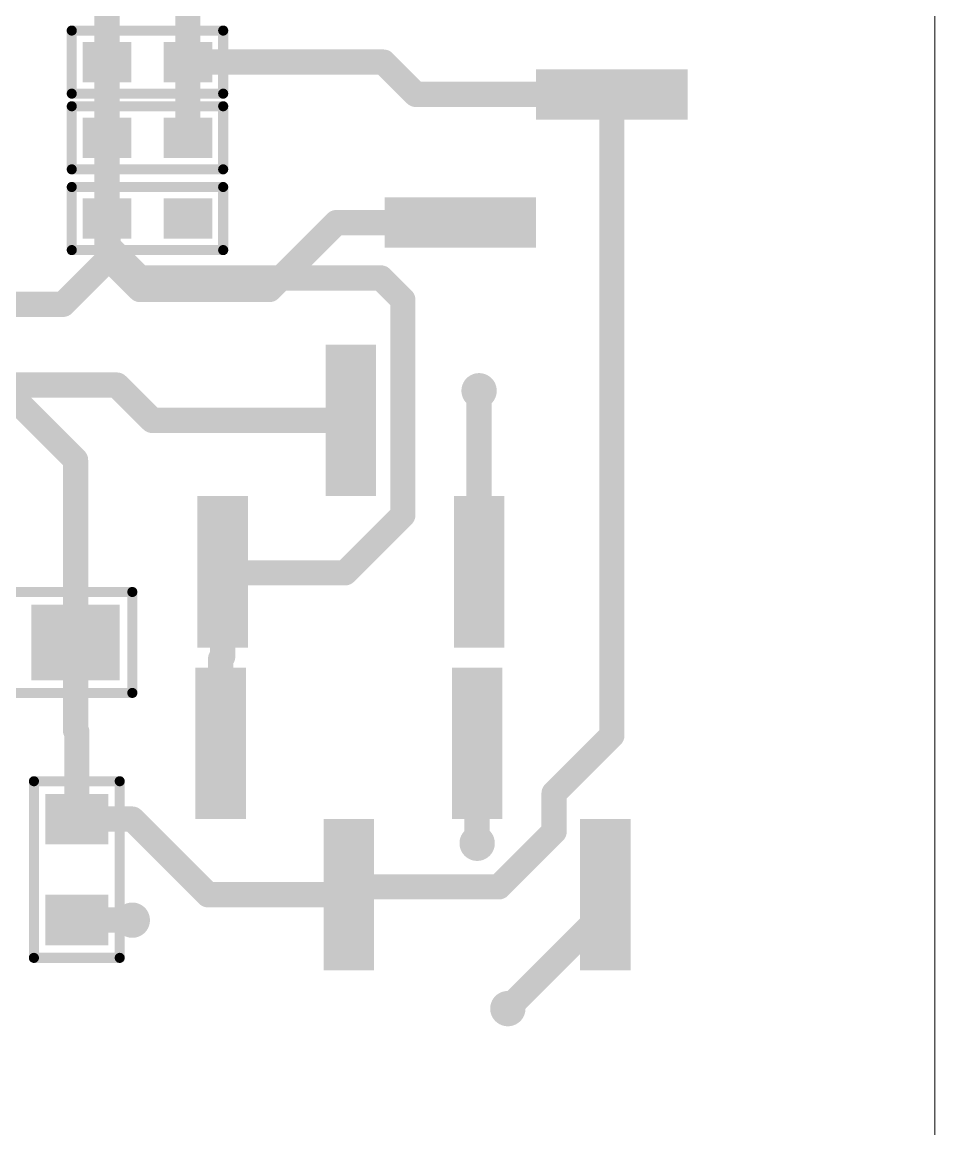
# Model space of a CAD drawing. Header units: millimetres. Extents: x -963 to 6553, y -1367 to 496.
# Drawn here: x 101.35 to 119.43, y 178.13 to 200.06 of the extents above; entities that cross this region are included whole.
import ezdxf

# ---------------------------------------------------------------- set-up
doc = ezdxf.new("R2010")
doc.units = ezdxf.units.MM
doc.header["$LTSCALE"] = 0.5
doc.layers.get('0').update_dxf_attribs({"lineweight": 60})
for name, color, linetype in [('TopLayer', 1, 'Continuous'), ('TopOverlay', 2, 'Continuous'), ('TopPaste', 8, 'Continuous'), ('ViaHoleLayer', 16, 'Continuous')]:
    doc.layers.add(name, color=color, linetype=linetype)
doc.layers.add('Для ПП', color=30, linetype='Continuous', lineweight=20)

# ---------------------------------------------------------------- blocks, each defined once
blk = doc.blocks.new('C0603_2')
at = {"layer": 'TopLayer'}
for points in [[(-1.28250188, -0.40001698), (-0.31750508, -0.40001698), (-1.28250188, 0.39998142), (-0.31750508, 0.39998142)], [(0.31749492, -0.40001698), (1.28249172, -0.40001698), (0.31749492, 0.39998142), (1.28249172, 0.39998142)]]:
    blk.add_solid(points, dxfattribs=at)
at = {"layer": 'TopOverlay', "const_width": 0.1999996}
for points in [[(1.49996652, 0.6249746199999999), (-1.50002748, 0.6249746199999999)], [(-1.50002748, 0.6249746199999999), (-1.50002748, -0.62501018)], [(1.49996652, 0.6249746199999999), (1.49996652, -0.62501018)], [(1.49996652, -0.62501018), (-1.50002748, -0.62501018)]]:
    blk.add_lwpolyline(points, dxfattribs=at)
at = {"layer": 'TopOverlay', "const_width": 0.0999998}
for points in [[(-1.55002738, 0.6249746199999999, 1), (-1.45002758, 0.6249746199999999, 1)], [(-1.55002738, 0.6249746199999999, 1), (-1.45002758, 0.6249746199999999, 1)], [(1.44996662, 0.6249746199999999, 1), (1.54996642, 0.6249746199999999, 1)], [(1.44996662, 0.6249746199999999, 1), (1.54996642, 0.6249746199999999, 1)], [(-1.55002738, -0.62501018, 1), (-1.45002758, -0.62501018, 1)], [(-1.55002738, -0.62501018, 1), (-1.45002758, -0.62501018, 1)], [(1.44996662, -0.62501018, 1), (1.54996642, -0.62501018, 1)], [(1.44996662, -0.62501018, 1), (1.54996642, -0.62501018, 1)]]:
    blk.add_lwpolyline(points, format="xyb", close=True, dxfattribs=at)
at = {"layer": 'TopPaste'}
for points in [[(-1.28250188, -0.40001698), (-0.31750508, -0.40001698), (-1.28250188, 0.39998142), (-0.31750508, 0.39998142)], [(0.31749492, -0.40001698), (1.28249172, -0.40001698), (0.31749492, 0.39998142), (1.28249172, 0.39998142)]]:
    blk.add_solid(points, dxfattribs=at)
blk = doc.blocks.new('C0603_3')
at = {"layer": 'TopLayer'}
for points in [[(-1.28249172, -0.39998396), (-0.31749492, -0.39998396), (-1.28249172, 0.40001444), (-0.31749492, 0.40001444)], [(0.31750508, -0.39998396), (1.28250188, -0.39998396), (0.31750508, 0.40001444), (1.28250188, 0.40001444)]]:
    blk.add_solid(points, dxfattribs=at)
at = {"layer": 'TopOverlay', "const_width": 0.1999996}
for points in [[(-1.49996652, 0.62500764), (1.50002748, 0.62500764)], [(-1.49996652, -0.6249771599999999), (-1.49996652, 0.62500764)], [(1.50002748, -0.6249771599999999), (1.50002748, 0.62500764)], [(-1.49996652, -0.6249771599999999), (1.50002748, -0.6249771599999999)]]:
    blk.add_lwpolyline(points, dxfattribs=at)
at = {"layer": 'TopOverlay', "const_width": 0.0999998}
for points in [[(-1.54996642, 0.62500764, 1), (-1.44996662, 0.62500764, 1)], [(-1.54996642, 0.62500764, 1), (-1.44996662, 0.62500764, 1)], [(1.45002758, 0.62500764, 1), (1.55002738, 0.62500764, 1)], [(1.45002758, 0.62500764, 1), (1.55002738, 0.62500764, 1)], [(-1.54996642, -0.6249771599999999, 1), (-1.44996662, -0.6249771599999999, 1)], [(-1.54996642, -0.6249771599999999, 1), (-1.44996662, -0.6249771599999999, 1)], [(1.45002758, -0.6249771599999999, 1), (1.55002738, -0.6249771599999999, 1)], [(1.45002758, -0.6249771599999999, 1), (1.55002738, -0.6249771599999999, 1)]]:
    blk.add_lwpolyline(points, format="xyb", close=True, dxfattribs=at)
at = {"layer": 'TopPaste'}
for points in [[(-1.28249172, -0.39998396), (-0.31749492, -0.39998396), (-1.28249172, 0.40001444), (-0.31749492, 0.40001444)], [(0.31750508, -0.39998396), (1.28250188, -0.39998396), (0.31750508, 0.40001444), (1.28250188, 0.40001444)]]:
    blk.add_solid(points, dxfattribs=at)
blk = doc.blocks.new('C0603_5')
at = {"layer": 'TopLayer'}
for points in [[(-1.28248664, -0.40000174), (-0.31748984, -0.40000174), (-1.28248664, 0.39999666), (-0.31748984, 0.39999666)], [(0.31751016, -0.40000174), (1.28250696, -0.40000174), (0.31751016, 0.39999666), (1.28250696, 0.39999666)]]:
    blk.add_solid(points, dxfattribs=at)
at = {"layer": 'TopOverlay', "const_width": 0.1999996}
for points in [[(1.49998176, 0.6250406599999999), (-1.50001224, 0.6250406599999999)], [(-1.50001224, 0.6250406599999999), (-1.50001224, -0.62499494)], [(1.49998176, 0.6250406599999999), (1.49998176, -0.62499494)], [(1.49998176, -0.62499494), (-1.50001224, -0.62499494)]]:
    blk.add_lwpolyline(points, dxfattribs=at)
at = {"layer": 'TopOverlay', "const_width": 0.0999998}
for points in [[(-1.55001214, 0.6250406599999999, 1), (-1.45001234, 0.6250406599999999, 1)], [(-1.55001214, 0.6250406599999999, 1), (-1.45001234, 0.6250406599999999, 1)], [(1.44998186, 0.6250406599999999, 1), (1.54998166, 0.6250406599999999, 1)], [(1.44998186, 0.6250406599999999, 1), (1.54998166, 0.6250406599999999, 1)], [(-1.55001214, -0.62499494, 1), (-1.45001234, -0.62499494, 1)], [(-1.55001214, -0.62499494, 1), (-1.45001234, -0.62499494, 1)], [(1.44998186, -0.62499494, 1), (1.54998166, -0.62499494, 1)], [(1.44998186, -0.62499494, 1), (1.54998166, -0.62499494, 1)]]:
    blk.add_lwpolyline(points, format="xyb", close=True, dxfattribs=at)
at = {"layer": 'TopPaste'}
for points in [[(-1.28248664, -0.40000174), (-0.31748984, -0.40000174), (-1.28248664, 0.39999666), (-0.31748984, 0.39999666)], [(0.31751016, -0.40000174), (1.28250696, -0.40000174), (0.31751016, 0.39999666), (1.28250696, 0.39999666)]]:
    blk.add_solid(points, dxfattribs=at)
blk = doc.blocks.new('R0805_18')
at = {"layer": 'TopLayer'}
for points in [[(-1.50004526, -0.6250051), (-0.50004726, -0.6250051), (-1.50004526, 0.62499494), (-0.50004726, 0.62499494)], [(0.4999507399999999, -0.6250051), (1.49994874, -0.6250051), (0.4999507399999999, 0.62499494), (1.49994874, 0.62499494)]]:
    blk.add_solid(points, dxfattribs=at)
at = {"layer": 'TopOverlay', "const_width": 0.1999996}
for points in [[(1.74996094, 0.8500313199999999), (-1.75000666, 0.8500313199999999)], [(-1.75000666, -0.84999068), (-1.75000666, 0.8500313199999999)], [(1.74996094, -0.84999068), (1.74996094, 0.8500313199999999)], [(1.74996094, -0.84999068), (-1.75000666, -0.84999068)]]:
    blk.add_lwpolyline(points, dxfattribs=at)
at = {"layer": 'TopOverlay', "const_width": 0.0999998}
for points in [[(-1.80000656, 0.8500313199999999, 1), (-1.70000676, 0.8500313199999999, 1)], [(-1.80000656, 0.8500313199999999, 1), (-1.70000676, 0.8500313199999999, 1)], [(1.69996104, 0.8500313199999999, 1), (1.79996084, 0.8500313199999999, 1)], [(1.69996104, 0.8500313199999999, 1), (1.79996084, 0.8500313199999999, 1)], [(-1.80000656, -0.84999068, 1), (-1.70000676, -0.84999068, 1)], [(-1.80000656, -0.84999068, 1), (-1.70000676, -0.84999068, 1)], [(1.69996104, -0.84999068, 1), (1.79996084, -0.84999068, 1)], [(1.69996104, -0.84999068, 1), (1.79996084, -0.84999068, 1)]]:
    blk.add_lwpolyline(points, format="xyb", close=True, dxfattribs=at)
at = {"layer": 'TopPaste'}
for points in [[(-1.50004526, -0.6250051), (-0.50004726, -0.6250051), (-1.50004526, 0.62499494), (-0.50004726, 0.62499494)], [(0.4999507399999999, -0.6250051), (1.49994874, -0.6250051), (0.4999507399999999, 0.62499494), (1.49994874, 0.62499494)]]:
    blk.add_solid(points, dxfattribs=at)
blk = doc.blocks.new('VT1206_26')
at = {"layer": 'TopLayer'}
for points in [[(-2.75001482, 0.74996294), (-2.75001482, -0.75003406), (-1.00001578, 0.74996294), (-1.00001578, -0.75003406)], [(0.95000318, 0.74996294), (0.95000318, -0.75003406), (2.70000222, 0.74996294), (2.70000222, -0.75003406)]]:
    blk.add_solid(points, dxfattribs=at)
at = {"layer": 'TopOverlay', "const_width": 0.1999996}
for points in [[(2.9499687, 0.9999624399999999), (-3.0000321, 0.9999624399999999)], [(-3.0000321, 0.9999624399999999), (-3.0000321, -1.00003356)], [(2.9499687, 0.9999624399999999), (2.9499687, -1.00003356)], [(2.9499687, -1.00003356), (-3.0000321, -1.00003356)]]:
    blk.add_lwpolyline(points, dxfattribs=at)
at = {"layer": 'TopOverlay', "const_width": 0.0999998}
for points in [[(-3.050032, 0.9999624399999999, 1), (-2.9500322, 0.9999624399999999, 1)], [(-3.050032, 0.9999624399999999, 1), (-2.9500322, 0.9999624399999999, 1)], [(2.8999688, 0.9999624399999999, 1), (2.9999686, 0.9999624399999999, 1)], [(2.8999688, 0.9999624399999999, 1), (2.9999686, 0.9999624399999999, 1)], [(-3.050032, -1.00003356, 1), (-2.9500322, -1.00003356, 1)], [(-3.050032, -1.00003356, 1), (-2.9500322, -1.00003356, 1)], [(2.8999688, -1.00003356, 1), (2.9999686, -1.00003356, 1)], [(2.8999688, -1.00003356, 1), (2.9999686, -1.00003356, 1)]]:
    blk.add_lwpolyline(points, format="xyb", close=True, dxfattribs=at)
at = {"layer": 'TopPaste'}
for points in [[(-2.75001482, 0.74996294), (-2.75001482, -0.75003406), (-1.00001578, 0.74996294), (-1.00001578, -0.75003406)], [(0.95000318, 0.74996294), (0.95000318, -0.75003406), (2.70000222, 0.74996294), (2.70000222, -0.75003406)]]:
    blk.add_solid(points, dxfattribs=at)
blk = doc.blocks.new('PLS6_S_31')
at = {"layer": 'TopLayer'}
for points in [[(-1.76999138, 3.0000067), (-1.76999138, 7.62e-06), (-0.76999338, 3.0000067), (-0.76999338, 7.62e-06)], [(3.31000862, 3.0000067), (3.31000862, 7.62e-06), (4.310006619999999, 3.0000067), (4.310006619999999, 7.62e-06)], [(8.39000862, 3.0000067), (8.39000862, 7.62e-06), (9.39000662, 3.0000067), (9.39000662, 7.62e-06)], [(0.7700086199999999, 1.27e-05), (0.7700086199999999, -2.99998638), (1.77000662, 1.27e-05), (1.77000662, -2.99998638)], [(5.85000862, 1.27e-05), (5.85000862, -2.99998638), (6.850006619999999, 1.27e-05), (6.850006619999999, -2.99998638)], [(10.93000862, 1.27e-05), (10.93000862, -2.99998638), (11.93000662, 1.27e-05), (11.93000662, -2.99998638)]]:
    blk.add_solid(points, dxfattribs=at)
at = {"layer": 'TopPaste'}
for points in [[(-1.76999138, 3.0000067), (-1.76999138, 7.62e-06), (-0.76999338, 3.0000067), (-0.76999338, 7.62e-06)], [(3.31000862, 3.0000067), (3.31000862, 7.62e-06), (4.310006619999999, 3.0000067), (4.310006619999999, 7.62e-06)], [(8.39000862, 3.0000067), (8.39000862, 7.62e-06), (9.39000662, 3.0000067), (9.39000662, 7.62e-06)], [(0.7700086199999999, 1.27e-05), (0.7700086199999999, -2.99998638), (1.77000662, 1.27e-05), (1.77000662, -2.99998638)], [(5.85000862, 1.27e-05), (5.85000862, -2.99998638), (6.850006619999999, 1.27e-05), (6.850006619999999, -2.99998638)], [(10.93000862, 1.27e-05), (10.93000862, -2.99998638), (11.93000662, 1.27e-05), (11.93000662, -2.99998638)]]:
    blk.add_solid(points, dxfattribs=at)
blk = doc.blocks.new('PLS4_S_32')
at = {"layer": 'TopLayer'}
for points in [[(-1.76998884, 2.9999559), (-1.76998884, -4.318e-05), (-0.76999084, 2.9999559), (-0.76999084, -4.318e-05)], [(3.31001116, 2.9999559), (3.31001116, -4.318e-05), (4.31000916, 2.9999559), (4.31000916, -4.318e-05)], [(0.7700111599999999, -3.81e-05), (0.7700111599999999, -3.00003718), (1.77000916, -3.81e-05), (1.77000916, -3.00003718)], [(5.850011159999999, -3.81e-05), (5.850011159999999, -3.00003718), (6.85000916, -3.81e-05), (6.85000916, -3.00003718)]]:
    blk.add_solid(points, dxfattribs=at)
at = {"layer": 'TopPaste'}
for points in [[(-1.76998884, 2.9999559), (-1.76998884, -4.318e-05), (-0.76999084, 2.9999559), (-0.76999084, -4.318e-05)], [(3.31001116, 2.9999559), (3.31001116, -4.318e-05), (4.31000916, 2.9999559), (4.31000916, -4.318e-05)], [(0.7700111599999999, -3.81e-05), (0.7700111599999999, -3.00003718), (1.77000916, -3.81e-05), (1.77000916, -3.00003718)], [(5.850011159999999, -3.81e-05), (5.850011159999999, -3.00003718), (6.85000916, -3.81e-05), (6.85000916, -3.00003718)]]:
    blk.add_solid(points, dxfattribs=at)
blk = doc.blocks.new('PLS3_S_34')
at = {"layer": 'TopLayer'}
for points in [[(-1.77001932, 2.9999686), (-1.77001932, -3.048e-05), (-0.77002132, 2.9999686), (-0.77002132, -3.048e-05)], [(3.30998068, 2.9999686), (3.30998068, -3.048e-05), (4.30997868, 2.9999686), (4.30997868, -3.048e-05)], [(0.76998068, -2.54e-05), (0.76998068, -3.00002448), (1.76997868, -2.54e-05), (1.76997868, -3.00002448)]]:
    blk.add_solid(points, dxfattribs=at)
at = {"layer": 'TopPaste'}
for points in [[(-1.77001932, 2.9999686), (-1.77001932, -3.048e-05), (-0.77002132, 2.9999686), (-0.77002132, -3.048e-05)], [(3.30998068, 2.9999686), (3.30998068, -3.048e-05), (4.30997868, 2.9999686), (4.30997868, -3.048e-05)], [(0.76998068, -2.54e-05), (0.76998068, -3.00002448), (1.76997868, -2.54e-05), (1.76997868, -3.00002448)]]:
    blk.add_solid(points, dxfattribs=at)

msp = doc.modelspace()

# ---------------------------------------------------------------- linework, layer by layer
at = {"layer": 'TopLayer', "const_width": 0.499999}
for points in [[(103.0333650680885, 199.2648603367732), (103.0333650680885, 204.2837479367732)], [(104.6333618680885, 199.2648603367732), (104.6333618680885, 203.2423479367732)], [(103.0333650680885, 197.7648379367732), (103.0333650680885, 199.2648603367732)], [(104.6333618680885, 197.7648379367732), (104.6333618680885, 199.2648603367732)], [(104.6333618680885, 199.2648603367732), (108.5108750680885, 199.2648603367732)], [(108.5108750680885, 199.2648603367732), (109.1509042680885, 198.6248311367732)], [(109.1509042680885, 198.6248311367732), (113.0333450680885, 198.6248311367732)], [(113.0333450680885, 185.9208179367732), (113.0333450680885, 198.6248311367732)], [(103.0333650680885, 196.1648411367732), (103.0333650680885, 197.7648379367732)], [(103.0333650680885, 195.6388579367732), (103.0333650680885, 196.1648411367732)], [(103.0333650680885, 196.1648411367732), (103.0587726880885, 195.6134503167732)], [(106.4788750680885, 194.9873479367732), (107.5763582680885, 196.0848311367732)], [(107.5763582680885, 196.0848311367732), (110.0333510680885, 196.0848311367732)], [(103.0333650680885, 195.6388579367732), (103.0587726880885, 195.6134503167732)], [(103.0333650680885, 195.4102579367732), (103.0333650680885, 195.6388579367732)], [(103.0587726880885, 195.6134503167732), (103.6848750680885, 194.9873479367732)], [(103.0587726880885, 195.6134503167732), (103.0698140680885, 195.3738089367732)], [(102.1608750680885, 194.4648699367732), (103.0698140680885, 195.3738089367732)], [(103.0333650680885, 195.4102579367732), (103.0698140680885, 195.3738089367732)], [(103.0698140680885, 195.3738089367732), (103.6848750680885, 194.7587479367732)], [(103.6848750680885, 194.9873479367732), (106.4788750680885, 194.9873479367732)], [(106.2502750680885, 194.7587479367732), (106.4788750680885, 194.9873479367732)], [(106.4788750680885, 194.9873479367732), (108.4600750680885, 194.9873479367732)], [(108.4600750680885, 194.9873479367732), (108.8918750680885, 194.5555479367732)], [(103.6848750680885, 194.7587479367732), (106.2502750680885, 194.7587479367732)], [(108.8918750680885, 190.2883479367732), (108.8918750680885, 194.5555479367732)], [(99.33334706808853, 194.4648699367732), (102.1608750680885, 194.4648699367732)], [(100.9240474680885, 192.8648731367732), (102.4083726680885, 191.3805479367732)], [(100.9240474680885, 192.8648731367732), (103.2276750680885, 192.8648731367732)], [(103.2276750680885, 192.8648731367732), (103.9276990680885, 192.1648491367732)], [(110.4033782680885, 189.1648551367732), (110.4033782680885, 192.7521479367732)], [(103.9276990680885, 192.1648491367732), (107.8633782680885, 192.1648491367732)], [(102.4083726680885, 187.7648579367732), (102.4083726680885, 191.3805479367732)], [(107.7488750680885, 189.1453479367732), (108.8918750680885, 190.2883479367732)], [(105.3233782680885, 189.1453479367732), (105.3233782680885, 189.1648551367732)], [(105.3233782680885, 189.1453479367732), (107.7488750680885, 189.1453479367732)], [(105.3233782680885, 187.4835783367732), (105.3233782680885, 189.1453479367732)], [(102.4083726680885, 186.0207415367732), (102.4083726680885, 187.7648579367732)], [(105.2833478680885, 187.4435479367732), (105.3233782680885, 187.4835783367732)], [(105.2833478680885, 185.7648619367732), (105.2833478680885, 187.4435479367732)], [(102.4083726680885, 186.0207415367732), (102.4333662680885, 185.9957479367732)], [(102.4333662680885, 184.2648395367732), (102.4333662680885, 185.9957479367732)], [(110.3633478680885, 183.7876751367732), (110.3633478680885, 185.7648619367732)], [(111.8890750680885, 184.7765479367732), (113.0333450680885, 185.9208179367732)], [(111.8890750680885, 184.0145479367732), (111.8890750680885, 184.7765479367732)], [(102.4333662680885, 184.2648395367732), (103.5324750680885, 184.2648395367732)], [(103.5324750680885, 184.2648395367732), (105.0324466680885, 182.7648679367732)], [(110.7968750680885, 182.9223479367732), (111.8890750680885, 184.0145479367732)], [(110.3633478680885, 183.7876751367732), (110.3650750680885, 183.7859479367732)], [(107.8233478680885, 182.9223479367732), (110.7968750680885, 182.9223479367732)], [(107.8233478680885, 182.7648679367732), (107.8233478680885, 182.9223479367732)], [(105.0324466680885, 182.7648679367732), (107.8233478680885, 182.7648679367732)], [(112.9033478680885, 182.4397479367732), (112.9033478680885, 182.7648679367732)], [(110.9729478680885, 180.5093479367732), (112.9033478680885, 182.4397479367732)], [(102.4333662680885, 182.2648435367732), (103.5295794680885, 182.2648435367732)], [(103.5295794680885, 182.2648435367732), (103.5324750680885, 182.2619479367732)]]:
    msp.add_lwpolyline(points, dxfattribs=at)
at = {"layer": 'TopLayer'}
for points, const_width in [([(102.9083665880885, 199.2648603367732, 1), (103.1583635480885, 199.2648603367732, 1)], 0.2499995), ([(102.9083665880885, 199.2648603367732, 1), (103.1583635480885, 199.2648603367732, 1)], 0.2499995), ([(104.5083633880885, 199.2648603367732, 1), (104.7583603480885, 199.2648603367732, 1)], 0.2499995), ([(104.5083633880885, 199.2648603367732, 1), (104.7583603480885, 199.2648603367732, 1)], 0.2499995), ([(104.5083633880885, 199.2648603367732, 1), (104.7583603480885, 199.2648603367732, 1)], 0.2499995), ([(108.3858765880885, 199.2648603367732, 1), (108.6358735480885, 199.2648603367732, 1)], 0.2499995), ([(108.3858765880885, 199.2648603367732, 1), (108.6358735480885, 199.2648603367732, 1)], 0.2499995), ([(109.0259057880885, 198.6248311367732, 1), (109.2759027480885, 198.6248311367732, 1)], 0.2499995), ([(109.0259057880885, 198.6248311367732, 1), (109.2759027480885, 198.6248311367732, 1)], 0.2499995), ([(112.9083465880885, 198.6248311367732, 1), (113.1583435480885, 198.6248311367732, 1)], 0.2499995), ([(112.9083465880885, 198.6248311367732, 1), (113.1583435480885, 198.6248311367732, 1)], 0.2499995), ([(102.9083665880885, 197.7648379367732, 1), (103.1583635480885, 197.7648379367732, 1)], 0.2499995), ([(102.9083665880885, 197.7648379367732, 1), (103.1583635480885, 197.7648379367732, 1)], 0.2499995), ([(104.5083633880885, 197.7648379367732, 1), (104.7583603480885, 197.7648379367732, 1)], 0.2499995), ([(102.9083665880885, 196.1648411367732, 1), (103.1583635480885, 196.1648411367732, 1)], 0.2499995), ([(102.9083665880885, 196.1648411367732, 1), (103.1583635480885, 196.1648411367732, 1)], 0.2499995), ([(102.9083665880885, 196.1648411367732, 1), (103.1583635480885, 196.1648411367732, 1)], 0.2499995), ([(107.4513597880885, 196.0848311367732, 1), (107.7013567480885, 196.0848311367732, 1)], 0.2499995), ([(107.4513597880885, 196.0848311367732, 1), (107.7013567480885, 196.0848311367732, 1)], 0.2499995), ([(109.9083525880885, 196.0848311367732, 1), (110.1583495480885, 196.0848311367732, 1)], 0.2499995), ([(102.9083665880885, 195.6388579367732, 1), (103.1583635480885, 195.6388579367732, 1)], 0.2499995), ([(102.9083665880885, 195.6388579367732, 1), (103.1583635480885, 195.6388579367732, 1)], 0.2499995), ([(102.9083665880885, 195.6388579367732, 1), (103.1583635480885, 195.6388579367732, 1)], 0.2499995), ([(102.9337742080885, 195.6134503167732, 1), (103.1837711680885, 195.6134503167732, 1)], 0.2499995), ([(102.9337742080885, 195.6134503167732, 1), (103.1837711680885, 195.6134503167732, 1)], 0.2499995), ([(102.9337742080885, 195.6134503167732, 1), (103.1837711680885, 195.6134503167732, 1)], 0.2499995), ([(102.9337742080885, 195.6134503167732, 1), (103.1837711680885, 195.6134503167732, 1)], 0.2499995), ([(102.9083665880885, 195.4102579367732, 1), (103.1583635480885, 195.4102579367732, 1)], 0.2499995), ([(102.9083665880885, 195.4102579367732, 1), (103.1583635480885, 195.4102579367732, 1)], 0.2499995), ([(102.9448155880885, 195.3738089367732, 1), (103.1948125480885, 195.3738089367732, 1)], 0.2499995), ([(102.9448155880885, 195.3738089367732, 1), (103.1948125480885, 195.3738089367732, 1)], 0.2499995), ([(102.9448155880885, 195.3738089367732, 1), (103.1948125480885, 195.3738089367732, 1)], 0.2499995), ([(102.9448155880885, 195.3738089367732, 1), (103.1948125480885, 195.3738089367732, 1)], 0.2499995), ([(103.5598765880885, 194.9873479367732, 1), (103.8098735480885, 194.9873479367732, 1)], 0.2499995), ([(103.5598765880885, 194.9873479367732, 1), (103.8098735480885, 194.9873479367732, 1)], 0.2499995), ([(106.3538765880885, 194.9873479367732, 1), (106.6038735480885, 194.9873479367732, 1)], 0.2499995), ([(106.3538765880885, 194.9873479367732, 1), (106.6038735480885, 194.9873479367732, 1)], 0.2499995), ([(106.3538765880885, 194.9873479367732, 1), (106.6038735480885, 194.9873479367732, 1)], 0.2499995), ([(106.3538765880885, 194.9873479367732, 1), (106.6038735480885, 194.9873479367732, 1)], 0.2499995), ([(108.3350765880885, 194.9873479367732, 1), (108.5850735480885, 194.9873479367732, 1)], 0.2499995), ([(108.3350765880885, 194.9873479367732, 1), (108.5850735480885, 194.9873479367732, 1)], 0.2499995), ([(103.5598765880885, 194.7587479367732, 1), (103.8098735480885, 194.7587479367732, 1)], 0.2499995), ([(103.5598765880885, 194.7587479367732, 1), (103.8098735480885, 194.7587479367732, 1)], 0.2499995), ([(106.1252765880885, 194.7587479367732, 1), (106.3752735480885, 194.7587479367732, 1)], 0.2499995), ([(106.1252765880885, 194.7587479367732, 1), (106.3752735480885, 194.7587479367732, 1)], 0.2499995), ([(108.7668765880885, 194.5555479367732, 1), (109.0168735480885, 194.5555479367732, 1)], 0.2499995), ([(108.7668765880885, 194.5555479367732, 1), (109.0168735480885, 194.5555479367732, 1)], 0.2499995), ([(102.0358765880885, 194.4648699367732, 1), (102.2858735480885, 194.4648699367732, 1)], 0.2499995), ([(102.0358765880885, 194.4648699367732, 1), (102.2858735480885, 194.4648699367732, 1)], 0.2499995), ([(103.1026765880885, 192.8648731367732, 1), (103.3526735480885, 192.8648731367732, 1)], 0.2499995), ([(103.1026765880885, 192.8648731367732, 1), (103.3526735480885, 192.8648731367732, 1)], 0.2499995), ([(110.2283773480885, 192.7521479367732, 1), (110.5783791880885, 192.7521479367732, 1)], 0.3499993), ([(110.2783797880885, 192.7521479367732, 1), (110.5283767480885, 192.7521479367732, 1)], 0.2499995), ([(103.8027005880885, 192.1648491367732, 1), (104.0526975480885, 192.1648491367732, 1)], 0.2499995), ([(103.8027005880885, 192.1648491367732, 1), (104.0526975480885, 192.1648491367732, 1)], 0.2499995), ([(107.7383797880885, 192.1648491367732, 1), (107.9883767480885, 192.1648491367732, 1)], 0.2499995), ([(102.2833741880885, 191.3805479367732, 1), (102.5333711480885, 191.3805479367732, 1)], 0.2499995), ([(102.2833741880885, 191.3805479367732, 1), (102.5333711480885, 191.3805479367732, 1)], 0.2499995), ([(108.7668765880885, 190.2883479367732, 1), (109.0168735480885, 190.2883479367732, 1)], 0.2499995), ([(108.7668765880885, 190.2883479367732, 1), (109.0168735480885, 190.2883479367732, 1)], 0.2499995), ([(105.1983797880885, 189.1648551367732, 1), (105.4483767480885, 189.1648551367732, 1)], 0.2499995), ([(105.1983797880885, 189.1453479367732, 1), (105.4483767480885, 189.1453479367732, 1)], 0.2499995), ([(105.1983797880885, 189.1453479367732, 1), (105.4483767480885, 189.1453479367732, 1)], 0.2499995), ([(105.1983797880885, 189.1453479367732, 1), (105.4483767480885, 189.1453479367732, 1)], 0.2499995), ([(107.6238765880885, 189.1453479367732, 1), (107.8738735480885, 189.1453479367732, 1)], 0.2499995), ([(107.6238765880885, 189.1453479367732, 1), (107.8738735480885, 189.1453479367732, 1)], 0.2499995), ([(110.2783797880885, 189.1648551367732, 1), (110.5283767480885, 189.1648551367732, 1)], 0.2499995), ([(102.2833741880885, 187.7648579367732, 1), (102.5333711480885, 187.7648579367732, 1)], 0.2499995), ([(102.2833741880885, 187.7648579367732, 1), (102.5333711480885, 187.7648579367732, 1)], 0.2499995), ([(105.1983797880885, 187.4835783367732, 1), (105.4483767480885, 187.4835783367732, 1)], 0.2499995), ([(105.1983797880885, 187.4835783367732, 1), (105.4483767480885, 187.4835783367732, 1)], 0.2499995), ([(105.1583493880885, 187.4435479367732, 1), (105.4083463480885, 187.4435479367732, 1)], 0.2499995), ([(105.1583493880885, 187.4435479367732, 1), (105.4083463480885, 187.4435479367732, 1)], 0.2499995), ([(102.2833741880885, 186.0207415367732, 1), (102.5333711480885, 186.0207415367732, 1)], 0.2499995), ([(102.2833741880885, 186.0207415367732, 1), (102.5333711480885, 186.0207415367732, 1)], 0.2499995), ([(102.3083677880885, 185.9957479367732, 1), (102.5583647480885, 185.9957479367732, 1)], 0.2499995), ([(102.3083677880885, 185.9957479367732, 1), (102.5583647480885, 185.9957479367732, 1)], 0.2499995), ([(105.1583493880885, 185.7648619367732, 1), (105.4083463480885, 185.7648619367732, 1)], 0.2499995), ([(110.2383493880885, 185.7648619367732, 1), (110.4883463480885, 185.7648619367732, 1)], 0.2499995), ([(112.9083465880885, 185.9208179367732, 1), (113.1583435480885, 185.9208179367732, 1)], 0.2499995), ([(112.9083465880885, 185.9208179367732, 1), (113.1583435480885, 185.9208179367732, 1)], 0.2499995), ([(111.7640765880885, 184.7765479367732, 1), (112.0140735480885, 184.7765479367732, 1)], 0.2499995), ([(111.7640765880885, 184.7765479367732, 1), (112.0140735480885, 184.7765479367732, 1)], 0.2499995), ([(102.3083677880885, 184.2648395367732, 1), (102.5583647480885, 184.2648395367732, 1)], 0.2499995), ([(102.3083677880885, 184.2648395367732, 1), (102.5583647480885, 184.2648395367732, 1)], 0.2499995), ([(103.4074765880885, 184.2648395367732, 1), (103.6574735480885, 184.2648395367732, 1)], 0.2499995), ([(103.4074765880885, 184.2648395367732, 1), (103.6574735480885, 184.2648395367732, 1)], 0.2499995), ([(111.7640765880885, 184.0145479367732, 1), (112.0140735480885, 184.0145479367732, 1)], 0.2499995), ([(111.7640765880885, 184.0145479367732, 1), (112.0140735480885, 184.0145479367732, 1)], 0.2499995), ([(110.1900741480885, 183.7859479367732, 1), (110.5400759880885, 183.7859479367732, 1)], 0.3499993), ([(110.2383493880885, 183.7876751367732, 1), (110.4883463480885, 183.7876751367732, 1)], 0.2499995), ([(110.2383493880885, 183.7876751367732, 1), (110.4883463480885, 183.7876751367732, 1)], 0.2499995), ([(110.2400765880885, 183.7859479367732, 1), (110.4900735480885, 183.7859479367732, 1)], 0.2499995), ([(107.6983493880885, 182.9223479367732, 1), (107.9483463480885, 182.9223479367732, 1)], 0.2499995), ([(107.6983493880885, 182.9223479367732, 1), (107.9483463480885, 182.9223479367732, 1)], 0.2499995), ([(110.6718765880885, 182.9223479367732, 1), (110.9218735480885, 182.9223479367732, 1)], 0.2499995), ([(110.6718765880885, 182.9223479367732, 1), (110.9218735480885, 182.9223479367732, 1)], 0.2499995), ([(104.9074481880885, 182.7648679367732, 1), (105.1574451480885, 182.7648679367732, 1)], 0.2499995), ([(104.9074481880885, 182.7648679367732, 1), (105.1574451480885, 182.7648679367732, 1)], 0.2499995), ([(107.6983493880885, 182.7648679367732, 1), (107.9483463480885, 182.7648679367732, 1)], 0.2499995), ([(107.6983493880885, 182.7648679367732, 1), (107.9483463480885, 182.7648679367732, 1)], 0.2499995), ([(112.7783493880885, 182.7648679367732, 1), (113.0283463480885, 182.7648679367732, 1)], 0.2499995), ([(112.7783493880885, 182.4397479367732, 1), (113.0283463480885, 182.4397479367732, 1)], 0.2499995), ([(112.7783493880885, 182.4397479367732, 1), (113.0283463480885, 182.4397479367732, 1)], 0.2499995), ([(102.3083677880885, 182.2648435367732, 1), (102.5583647480885, 182.2648435367732, 1)], 0.2499995), ([(103.3574741480885, 182.2619479367732, 1), (103.7074759880885, 182.2619479367732, 1)], 0.3499993), ([(103.4045809880885, 182.2648435367732, 1), (103.6545779480885, 182.2648435367732, 1)], 0.2499995), ([(103.4045809880885, 182.2648435367732, 1), (103.6545779480885, 182.2648435367732, 1)], 0.2499995), ([(103.4074765880885, 182.2619479367732, 1), (103.6574735480885, 182.2619479367732, 1)], 0.2499995), ([(110.7979469480885, 180.5093479367732, 1), (111.1479487880885, 180.5093479367732, 1)], 0.3499993), ([(110.8479493880885, 180.5093479367732, 1), (111.0979463480885, 180.5093479367732, 1)], 0.2499995)]:
    msp.add_lwpolyline(points, format="xyb", close=True, dxfattribs=dict(at, const_width=const_width))
at = {"layer": 'ViaHoleLayer', "const_width": 0.1999996}
for points in [[(110.3033784686966, 192.7521479381296, 1), (110.5033780686966, 192.7521479381296, 1)], [(110.2650752686966, 183.7859479381295, 1), (110.4650748686966, 183.7859479381295, 1)], [(103.4324752686966, 182.2619479381295, 1), (103.6324748686966, 182.2619479381295, 1)], [(110.8729480686966, 180.5093479381295, 1), (111.0729476686966, 180.5093479381295, 1)]]:
    msp.add_lwpolyline(points, format="xyb", close=True, dxfattribs=at)
at = {"layer": 'Для ПП'}
msp.add_line((119.4329030138106, 215.5645508871212), (119.4329030080885, 164.5645512767732), dxfattribs=at)

# ---------------------------------------------------------------- block references
for name, p, rotation in [('PLS6_S_31', (111.5333582280885, 197.3548235167732), 90), ('C0603_2', (103.8333583880885, 196.1648233567732), 180), ('PLS3_S_34', (109.1333579480885, 190.6648241967732), 180), ('VT1206_26', (100.5333573680885, 187.7648223767732), 180), ('PLS4_S_32', (111.6333580280885, 184.2648242967732), 180), ('R0805_18', (102.4333586480885, 183.2648237567732), 90)]:
    msp.add_blockref(name, p, dxfattribs=dict(rotation=rotation))
for name, p in [('C0603_5', (103.8333583880885, 199.2648222367732)), ('C0603_3', (103.8333583880885, 197.7648226967732))]:
    msp.add_blockref(name, p)

doc.saveas('drawing.dxf')
